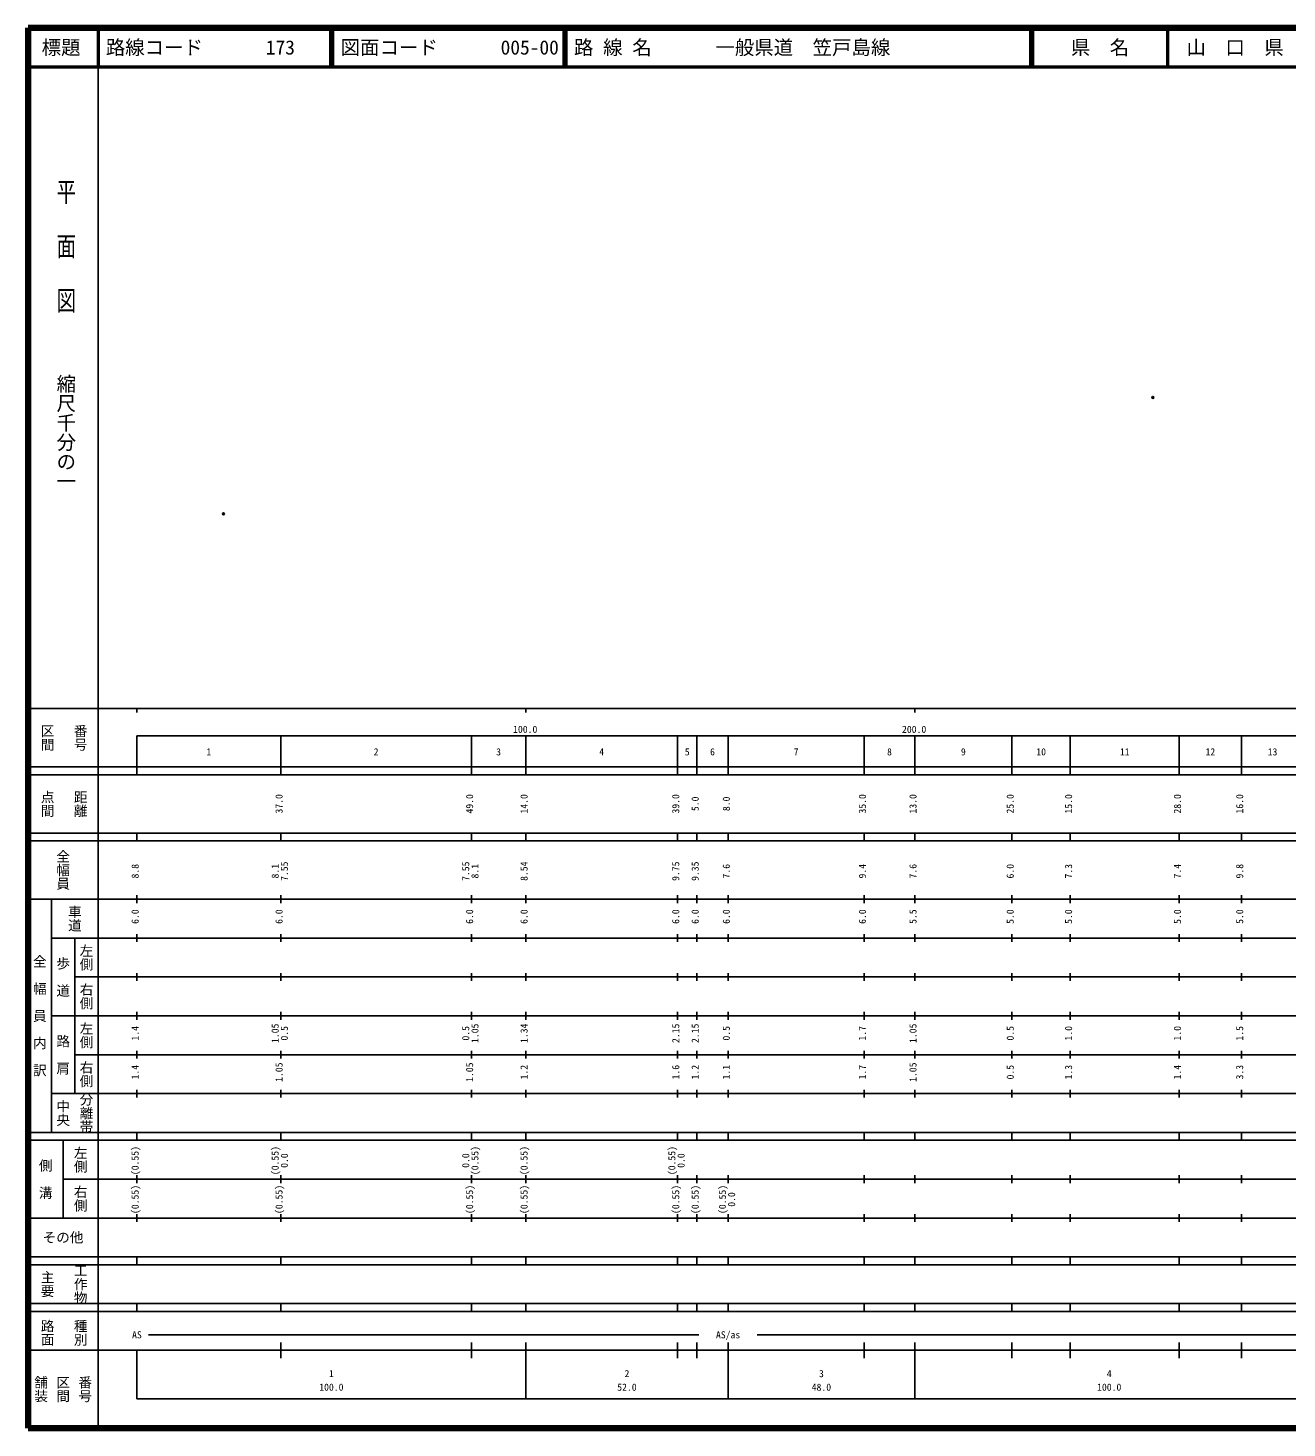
# Model space of a CAD drawing. Units: millimetres on the paper. Extents: x 40 to 680, y 20 to 380.
# Drawn here: x 40 to 363.7, y 20 to 380 of the extents above; entities that cross this region are included whole.
import ezdxf
from ezdxf.enums import TextEntityAlignment as Align

# ---------------------------------------------------------------- set-up
doc = ezdxf.new("R2010")
doc.units = ezdxf.units.MM
doc.header["$PDMODE"] = 32
doc.header["$PDSIZE"] = 0.5
doc.layers.add('M-OTRS', color=6, linetype='Continuous')
doc.layers.add('M-TTL-TXT', color=7, linetype='Continuous')
for name, color, linetype, lineweight in [('M-TTL', 2, 'Continuous', 140), ('M-TTL-BAND', 7, 'Continuous', 25), ('M-TTL-LINE', 7, 'Continuous', 50)]:
    doc.layers.add(name, color=color, linetype=linetype, lineweight=lineweight)
doc.styles.add('@ＭＳ ゴシック', font='')
doc.styles.add('ＭＳ ゴシック', font='')
doc.styles.get('@ＭＳ ゴシック').set_extended_font_data('@MS Gothic')
doc.styles.get('ＭＳ ゴシック').set_extended_font_data('MS Gothic')

msp = doc.modelspace()

# ---------------------------------------------------------------- linework, layer by layer
at = {"layer": 'M-OTRS'}
for p in [(329.226, 285.012), (90.247, 255.043)]:
    msp.add_point(p, dxfattribs=at)
at = {"layer": 'M-TTL'}
for p, q in [((40, 380), (40, 20)), ((680, 380), (40, 380)), ((40, 20), (680, 20))]:
    msp.add_line(p, q, dxfattribs=at)
at = {"layer": 'M-TTL-BAND'}
for p, q in [((58, 370), (58, 20)), ((40, 205), (579, 205)), ((68, 205), (68, 204)), ((168, 205), (168, 204)), ((268, 205), (268, 204)), ((68, 198), (579, 198)), ((68, 198), (68, 188)), ((105, 188), (105, 198)), ((154, 188), (154, 198)), ((168, 188), (168, 198)), ((207, 188), (207, 198)), ((212, 188), (212, 198)), ((220, 188), (220, 198)), ((255, 188), (255, 198)), ((268, 188), (268, 198)), ((293, 188), (293, 198)), ((308, 188), (308, 198)), ((336, 188), (336, 198)), ((352, 188), (352, 198)), ((40, 190), (579, 190)), ((40, 188), (579, 188)), ((40, 173), (579, 173)), ((68, 171), (68, 173)), ((105, 171), (105, 173)), ((154, 171), (154, 173)), ((168, 171), (168, 173)), ((207, 171), (207, 173)), ((212, 171), (212, 173)), ((220, 171), (220, 173)), ((255, 171), (255, 173)), ((268, 171), (268, 173)), ((293, 171), (293, 173)), ((308, 171), (308, 173)), ((336, 171), (336, 173)), ((352, 171), (352, 173)), ((40, 171), (579, 171)), ((40, 156), (579, 156)), ((46, 96), (46, 156)), ((68, 155), (68, 157)), ((105, 155), (105, 157)), ((154, 155), (154, 157)), ((168, 155), (168, 157)), ((207, 155), (207, 157)), ((212, 155), (212, 157)), ((220, 155), (220, 157)), ((255, 155), (255, 157)), ((268, 155), (268, 157)), ((293, 155), (293, 157)), ((308, 155), (308, 157)), ((336, 155), (336, 157)), ((352, 155), (352, 157)), ((46, 146), (579, 146)), ((52, 146), (52, 106)), ((68, 145), (68, 147)), ((105, 145), (105, 147)), ((154, 145), (154, 147)), ((168, 145), (168, 147)), ((207, 145), (207, 147)), ((212, 145), (212, 147)), ((220, 145), (220, 147)), ((255, 145), (255, 147)), ((268, 145), (268, 147)), ((293, 145), (293, 147)), ((308, 145), (308, 147)), ((336, 145), (336, 147)), ((352, 145), (352, 147)), ((68, 135), (68, 137)), ((105, 135), (105, 137)), ((154, 135), (154, 137)), ((168, 135), (168, 137)), ((207, 135), (207, 137)), ((212, 135), (212, 137)), ((220, 135), (220, 137)), ((255, 135), (255, 137)), ((268, 135), (268, 137)), ((293, 135), (293, 137)), ((308, 135), (308, 137)), ((336, 135), (336, 137)), ((352, 135), (352, 137)), ((52, 136), (579, 136)), ((46, 126), (579, 126)), ((68, 125), (68, 127)), ((105, 125), (105, 127)), ((154, 125), (154, 127)), ((168, 125), (168, 127)), ((207, 125), (207, 127)), ((212, 125), (212, 127)), ((220, 125), (220, 127)), ((255, 125), (255, 127)), ((268, 125), (268, 127)), ((293, 125), (293, 127)), ((308, 125), (308, 127)), ((336, 125), (336, 127)), ((352, 125), (352, 127)), ((52, 116), (579, 116)), ((68, 115), (68, 117)), ((105, 115), (105, 117)), ((154, 115), (154, 117)), ((168, 115), (168, 117)), ((207, 115), (207, 117)), ((212, 115), (212, 117)), ((220, 115), (220, 117)), ((255, 115), (255, 117)), ((268, 115), (268, 117)), ((293, 115), (293, 117)), ((308, 115), (308, 117)), ((336, 115), (336, 117)), ((352, 115), (352, 117)), ((46, 106), (579, 106)), ((68, 105), (68, 107)), ((105, 105), (105, 107)), ((154, 105), (154, 107)), ((168, 105), (168, 107)), ((207, 105), (207, 107)), ((212, 105), (212, 107)), ((220, 105), (220, 107)), ((255, 105), (255, 107)), ((268, 105), (268, 107)), ((293, 105), (293, 107)), ((308, 105), (308, 107)), ((336, 105), (336, 107)), ((352, 105), (352, 107)), ((40, 96), (579, 96)), ((40, 94), (579, 94)), ((49, 94), (49, 74)), ((68, 94), (68, 96)), ((105, 94), (105, 96)), ((154, 94), (154, 96)), ((168, 94), (168, 96)), ((207, 94), (207, 96)), ((212, 94), (212, 96)), ((220, 94), (220, 96)), ((255, 94), (255, 96)), ((268, 94), (268, 96)), ((293, 94), (293, 96)), ((308, 94), (308, 96)), ((336, 94), (336, 96)), ((352, 94), (352, 96)), ((49, 84), (579, 84)), ((68, 83), (68, 85)), ((105, 83), (105, 85)), ((154, 83), (154, 85)), ((168, 83), (168, 85)), ((207, 83), (207, 85)), ((212, 83), (212, 85)), ((220, 83), (220, 85)), ((255, 83), (255, 85)), ((268, 83), (268, 85)), ((293, 83), (293, 85)), ((308, 83), (308, 85)), ((336, 83), (336, 85)), ((352, 83), (352, 85)), ((40, 74), (579, 74)), ((68, 73), (68, 75)), ((105, 73), (105, 75)), ((154, 73), (154, 75)), ((168, 73), (168, 75)), ((207, 73), (207, 75)), ((212, 73), (212, 75)), ((220, 73), (220, 75)), ((255, 73), (255, 75)), ((268, 73), (268, 75)), ((293, 73), (293, 75)), ((308, 73), (308, 75)), ((336, 73), (336, 75)), ((352, 73), (352, 75)), ((40, 64), (579, 64)), ((40, 62), (579, 62)), ((68, 62), (68, 64)), ((105, 62), (105, 64)), ((154, 62), (154, 64)), ((168, 62), (168, 64)), ((207, 62), (207, 64)), ((212, 62), (212, 64)), ((220, 62), (220, 64)), ((255, 62), (255, 64)), ((268, 62), (268, 64)), ((293, 62), (293, 64)), ((308, 62), (308, 64)), ((336, 62), (336, 64)), ((352, 62), (352, 64)), ((40, 52), (579, 52)), ((68, 50), (68, 52)), ((105, 50), (105, 52)), ((154, 50), (154, 52)), ((168, 50), (168, 52)), ((207, 50), (207, 52)), ((212, 50), (212, 52)), ((220, 50), (220, 52)), ((255, 50), (255, 52)), ((268, 50), (268, 52)), ((293, 50), (293, 52)), ((308, 50), (308, 52)), ((336, 50), (336, 52)), ((352, 50), (352, 52)), ((40, 50), (579, 50)), ((71, 44), (212.5, 44)), ((227.5, 44), (516.5, 44)), ((40, 40), (579, 40)), ((68, 40), (68, 27.5)), ((105, 38), (105, 42)), ((154, 38), (154, 42)), ((168, 27.5), (168, 42)), ((207, 38), (207, 42)), ((212, 38), (212, 42)), ((220, 27.5), (220, 42)), ((255, 38), (255, 42)), ((268, 27.5), (268, 42)), ((293, 38), (293, 42)), ((308, 38), (308, 42)), ((336, 38), (336, 42)), ((352, 38), (352, 42)), ((68, 27.5), (579, 27.5))]:
    msp.add_line(p, q, dxfattribs=at)
at = {"layer": 'M-TTL-LINE'}
for p, q in [((58, 380), (58, 370)), ((117.75, 380), (117.75, 370)), ((118.25, 380), (118.25, 370)), ((177.75, 380), (177.75, 370)), ((178.25, 380), (178.25, 370)), ((297.75, 380), (297.75, 370)), ((298.25, 380), (298.25, 370)), ((333, 380), (333, 370)), ((40, 370), (680, 370))]:
    msp.add_line(p, q, dxfattribs=at)

# ---------------------------------------------------------------- texts
at = {"layer": 'M-TTL-BAND', "style": '@ＭＳ ゴシック', "width": 1.4}
msp.add_text('平  面  図', height=3.666, rotation=270, dxfattribs=at).set_placement((49.777, 306.475), align=Align.MIDDLE_RIGHT)
at = {"layer": 'M-TTL-BAND', "style": '@ＭＳ ゴシック'}
msp.add_text('縮尺千分の一', height=3.666, rotation=270, dxfattribs=at).set_placement((49.777, 261.03), align=Align.MIDDLE_RIGHT)
for s, p in [('区間', (45, 197.5)), ('番号', (53.5, 197.5)), ('点間', (45, 180.5)), ('距離', (53.5, 180.5)), ('全幅員', (49, 163.5)), ('車道', (52, 151)), ('左側', (55, 141)), ('全\u3000幅\u3000員\u3000内\u3000訳', (43, 126)), ('歩\u3000道', (49, 136)), ('右側', (55, 131)), ('左側', (55, 121)), ('路\u3000肩', (49, 116)), ('右側', (55, 111)), ('分離帯', (55, 101)), ('中央', (49, 101)), ('左側', (53.5, 89)), ('側\u3000溝', (44.5, 84)), ('右側', (53.5, 79)), ('工作物', (53.5, 57)), ('主要', (45, 57)), ('路面', (45, 44.5)), ('種別', (53.5, 44.5)), ('舗装', (43.333, 30)), ('区間', (49, 30)), ('番号', (54.667, 30))]:
    msp.add_text(s, height=2.566, rotation=270, dxfattribs=at).set_placement(p, align=Align.MIDDLE_CENTER)
at = {"layer": 'M-TTL-BAND', "style": 'ＭＳ ゴシック'}
for s, p in [('100.0', (167.844, 198.195)), ('200.0', (267.844, 198.195)), ('1', (86.5, 192.405)), ('2', (129.5, 192.405)), ('3', (161, 192.405)), ('4', (187.5, 192.405)), ('5', (209.5, 192.405)), ('6', (216, 192.405)), ('7', (237.5, 192.405)), ('8', (261.5, 192.405)), ('9', (280.5, 192.405)), ('10', (300.5, 192.405)), ('11', (322, 192.405)), ('12', (344, 192.405)), ('13', (360, 192.405)), ('AS', (68, 42.5)), ('AS/as', (220, 42.5)), ('1', (118, 32.523)), ('2', (194, 32.523)), ('3', (244, 32.523)), ('4', (318, 32.523)), ('100.0', (118, 29.033)), ('52.0', (194, 29.033)), ('48.0', (244, 29.033)), ('100.0', (318, 29.033))]:
    msp.add_text(s, height=1.833, dxfattribs=at).set_placement(p, align=Align.BOTTOM_CENTER)
for s, p in [('37.0', (106, 180.5)), ('49.0', (155, 180.5)), ('14.0', (169, 180.5)), ('39.0', (208, 180.5)), ('5.0', (213, 180.5)), ('8.0', (221, 180.5)), ('35.0', (256, 180.5)), ('13.0', (269, 180.5)), ('25.0', (294, 180.5)), ('15.0', (309, 180.5)), ('28.0', (337, 180.5)), ('16.0', (353, 180.5)), ('8.8', (69, 163.174)), ('8.1', (105, 163.174)), ('7.55', (107.37, 163.174)), ('7.55', (154, 163.174)), ('8.1', (156.37, 163.174)), ('8.54', (169, 163.174)), ('9.75', (208, 163.174)), ('9.35', (213, 163.174)), ('7.6', (221, 163.174)), ('9.4', (256, 163.174)), ('7.6', (269, 163.174)), ('6.0', (294, 163.174)), ('7.3', (309, 163.174)), ('7.4', (337, 163.174)), ('9.8', (353, 163.174)), ('6.0', (69, 151.5)), ('6.0', (106, 151.5)), ('6.0', (155, 151.5)), ('6.0', (169, 151.5)), ('6.0', (208, 151.5)), ('6.0', (213, 151.5)), ('6.0', (221, 151.5)), ('6.0', (256, 151.5)), ('5.5', (269, 151.5)), ('5.0', (294, 151.5)), ('5.0', (309, 151.5)), ('5.0', (337, 151.5)), ('5.0', (353, 151.5)), ('1.4', (69, 121.5)), ('1.05', (105, 121.5)), ('0.5', (107.37, 121.5)), ('0.5', (154, 121.5)), ('1.05', (156.37, 121.5)), ('1.34', (169, 121.5)), ('2.15', (208, 121.5)), ('2.15', (213, 121.5)), ('0.5', (221, 121.5)), ('1.7', (256, 121.5)), ('1.05', (269, 121.5)), ('0.5', (294, 121.5)), ('1.0', (309, 121.5)), ('1.0', (337, 121.5)), ('1.5', (353, 121.5)), ('1.4', (69, 111.5)), ('1.05', (106, 111.5)), ('1.05', (155, 111.5)), ('1.2', (169, 111.5)), ('1.6', (208, 111.5)), ('1.2', (213, 111.5)), ('1.1', (221, 111.5)), ('1.7', (256, 111.5)), ('1.05', (269, 111.5)), ('0.5', (294, 111.5)), ('1.3', (309, 111.5)), ('1.4', (337, 111.5)), ('3.3', (353, 111.5)), ('(0.55)', (69, 88.764)), ('(0.55)', (105, 88.764)), ('0.0', (107.37, 88.764)), ('0.0', (154, 88.764)), ('(0.55)', (156.37, 88.764)), ('(0.55)', (169, 88.764)), ('(0.55)', (207, 88.764)), ('0.0', (209.37, 88.764)), ('(0.55)', (69, 78.764)), ('(0.55)', (106, 78.764)), ('(0.55)', (155, 78.764)), ('(0.55)', (169, 78.764)), ('(0.55)', (208, 78.764)), ('(0.55)', (213, 78.764)), ('(0.55)', (220, 78.764)), ('0.0', (222.37, 78.764))]:
    msp.add_text(s, height=1.833, rotation=90, dxfattribs=at).set_placement(p, align=Align.BOTTOM_CENTER)
msp.add_text('その他', height=2.566, dxfattribs=at).set_placement((49, 69), align=Align.MIDDLE_CENTER)
at = {"layer": 'M-TTL-TXT', "style": 'ＭＳ ゴシック'}
for s, p in [('標題', (48.5, 375)), ('県\u3000名', (315.625, 375)), ('山\u3000口\u3000県', (350.375, 375))]:
    msp.add_text(s, height=3.666, dxfattribs=at).set_placement(p, align=Align.MIDDLE_CENTER)
for s, p in [('路線コード', (60, 375)), ('173', (101.142, 375)), ('図面コード', (120.38, 375)), ('005-00', (161.521, 375)), ('路 線 名', (180.38, 375)), ('一般県道\u3000笠戸島線', (216.734, 375))]:
    msp.add_text(s, height=3.666, dxfattribs=at).set_placement(p, align=Align.MIDDLE_LEFT)

doc.saveas('drawing.dxf')
